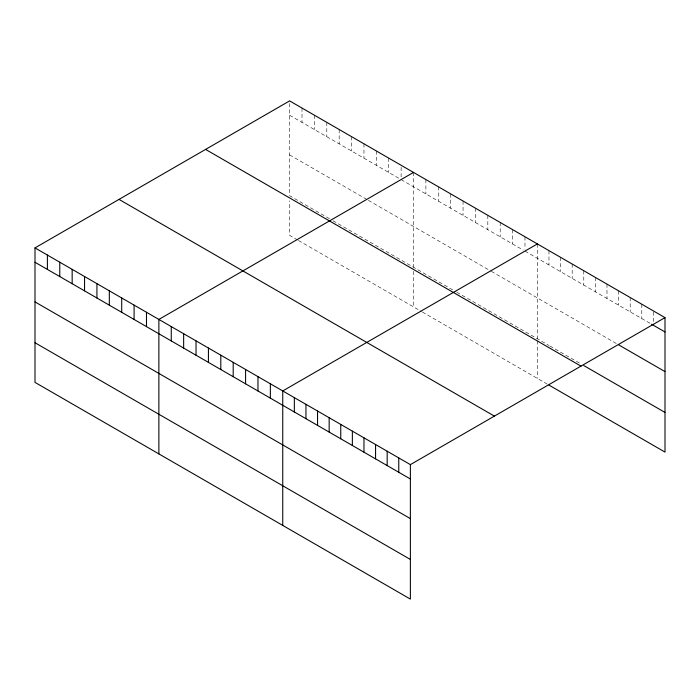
<?xml version="1.0" encoding="UTF-8"?>
<svg xmlns="http://www.w3.org/2000/svg" width="700" height="700" viewBox="0 0 700 700"><rect width="100%" height="100%" fill="white"/><g stroke="black" fill="none" stroke-linecap="round" stroke-linejoin="round"><path stroke-width="0.53" stroke-dasharray="3.5 2.62" d="M289.625 115.246L399.341 178.588M401.118 179.611L523.215 250.11M524.983 251.134L650.72 323.724M289.625 154.893L367.491 199.841M368.375 200.357L490.481 270.848M491.365 271.364L616.805 343.779M329.446 218.715L289.625 195.729L289.625 100.896M332.981 220.763L363.956 238.639M364.84 239.155L455.971 291.769M456.855 292.276L548.975 345.467M549.867 345.984L581.105 364.017M297.596 239.969L289.625 235.375L289.625 200.812M298.48 240.485L421.461 311.491M422.354 311.999L548.975 385.105M653.398 311.946L653.398 322.192M641.795 304.22L641.795 318.57M630.192 297.526L630.192 311.868M618.59 290.824L618.59 305.174M606.988 284.121L606.988 298.471M595.385 277.428L595.385 291.777M583.782 270.725L583.782 285.075M572.18 264.031L572.18 278.381M560.577 257.329L560.577 271.679M548.975 250.635L548.975 264.976M537.372 243.932L537.372 338.765M537.372 340.795L537.372 378.411M524.983 236.784L524.983 249.078M512.601 229.626L512.601 243.976M500.211 222.477L500.211 236.828M487.821 215.329L487.821 229.679M475.44 208.171L475.44 222.521M463.05 201.023L463.05 215.373M450.66 193.874L450.66 208.215M438.279 186.716L438.279 201.066M425.889 179.567L425.889 193.918M413.499 172.419L413.499 267.251M413.499 271.311L413.499 306.889M401.118 167.317L401.118 177.564M388.727 158.112L388.727 172.463M376.338 150.964L376.338 165.305M363.956 143.806L363.956 158.156M351.566 136.657L351.566 151.008M339.176 129.509L339.176 143.85M326.795 122.351L326.795 136.701M314.405 115.203L314.405 129.553M302.015 108.054L302.015 122.395"/><path stroke-width="1.05" d="M35 247.905L410.375 464.625L410.375 599.104L35 382.384L35 247.905L289.625 100.896L665 317.616L665 452.095L548.975 385.105M413.499 172.419L158.874 319.428L158.874 453.898M537.372 243.932L282.748 390.941L282.748 525.42M410.375 464.625L665 317.616M651.613 324.24L665 331.966M618.59 344.811L665 371.604M583.782 365.558L665 412.449M205.599 149.415L580.974 366.135M119.026 199.395L494.401 416.115M35 262.255L410.375 478.975M35 301.901L410.375 518.613M35 342.738L410.375 559.457M398.773 457.931L398.773 472.273M387.17 451.229L387.17 465.579M375.567 444.535L375.567 458.876M363.965 437.832L363.965 452.183M352.363 431.13L352.363 445.48M340.76 424.436L340.76 438.786M329.158 417.734L329.158 432.084M317.555 411.04L317.555 425.39M305.953 404.338L305.953 418.688M294.35 397.644L294.35 411.985M270.358 383.793L270.358 398.142M257.967 376.635L257.967 390.985M245.586 369.486L245.586 383.836M233.196 362.338L233.196 376.688M220.806 355.18L220.806 369.53M208.425 348.031L208.425 362.381M196.035 340.882L196.035 355.224M183.645 333.725L183.645 348.075M171.264 326.576L171.264 340.926M146.484 312.27L146.484 326.62M134.094 305.121L134.094 319.471M121.712 297.973L121.712 312.314M109.322 290.815L109.322 305.165M96.933 283.666L96.933 298.016M84.551 276.517L84.551 290.859M72.161 269.36L72.161 283.71M59.771 262.211L59.771 276.561M47.39 255.062L47.39 269.404"/></g></svg>
